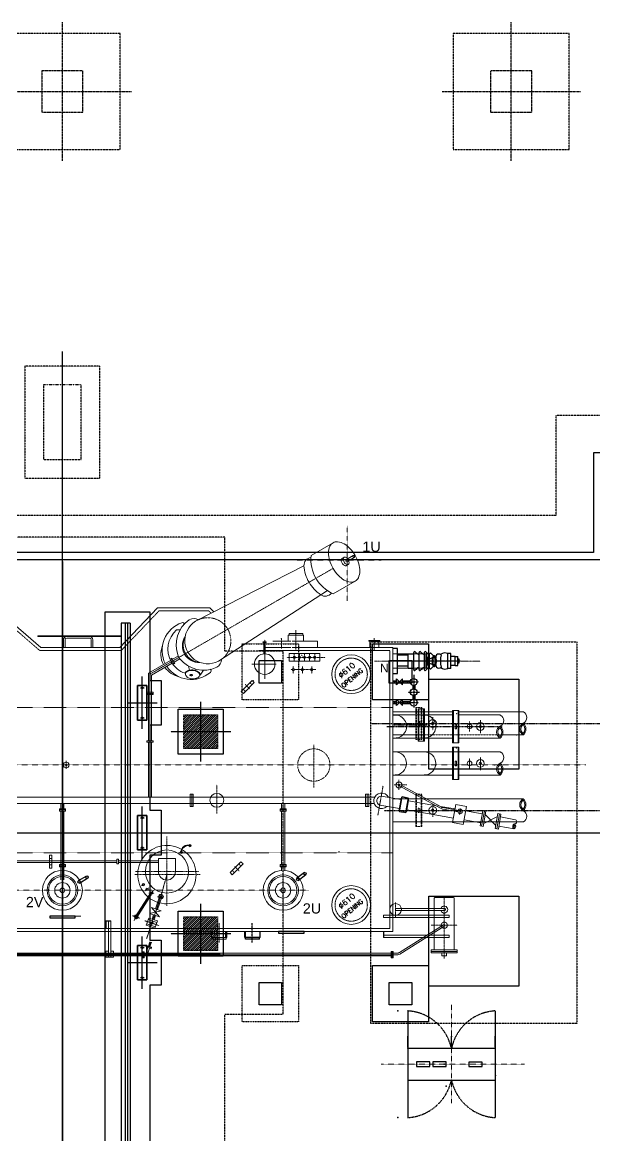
# Model space of a CAD drawing. Header units: inches. Extents: x 0 to 275590, y -2590 to 279503.
# Drawn here: x 59656 to 67309, y 30017 to 44896 of the extents above; entities that cross this region are included whole.
import ezdxf
from ezdxf.enums import TextEntityAlignment as Align

# ---------------------------------------------------------------- set-up
doc = ezdxf.new("R2010")
doc.units = ezdxf.units.IN
doc.header["$MEASUREMENT"] = 0
for name, pattern in [('CENTER', [2, 1.25, -0.25, 0.25, -0.25]), ('DASHDOT', [1, 0.5, -0.25, 0, -0.25]), ('DASHED', [0.75, 0.5, -0.25]), ('HIDDEN', [0.375, 0.25, -0.125])]:
    doc.linetypes.add(name, pattern=pattern)
for name, color, linetype in [('C-PEDESTAL', 2, 'CENTER'), ('CCEN', 8, 'Continuous'), ('CGRID', 8, 'CENTER'), ('CPED', 8, 'Continuous'), ('CSHIELD', 8, 'DASHDOT'), ('CTower', 8, 'Continuous'), ('EEQP', 2, 'Continuous')]:
    doc.layers.add(name, color=color, linetype=linetype)
doc.styles.add('ROMANS', font='ROMANS.shx', dxfattribs={"width": 0.8})
doc.styles.get("Standard").update_dxf_attribs({"font": 'arial.ttf'})

# ---------------------------------------------------------------- blocks, each defined once
blk = doc.blocks.new('500MVA ICT (BHEL)')
at = {"color": 8, "linetype": 'CENTER', "lineweight": 20, "ltscale": 0.1}
for p, q in [((0, 3620), (0, -3160)), ((3805, 3197), (3805, 2195)), ((4262, 2735), (3136, 2735)), ((3618, 2627), (1170, 1214)), ((6996, 0), (-6903, 0)), ((2950, -514), (2950, -2036)), ((3294, -1675), (-3291, -1675)), ((5200, -3205), (5200, -4520)), ((6176, -4000), (4260, -4000))]:
    blk.add_line(p, q, dxfattribs=at)
at = {"color": 8, "lineweight": 20}
for p, q in [((3618, 2968), (3323, 2798)), ((3766, 2775), (3738, 2759)), ((3820, 2681), (3793, 2665)), ((3797, 2748), (3886, 2800)), ((3813, 2722), (3902, 2773)), ((3229, 2662), (1790, 1927)), ((3914, 2456), (3619, 2286)), ((3542, 2330), (2098, 1394)), ((1273, 2100), (769, 1571)), ((1972, 2100), (1273, 2100)), ((2025, 2047), (1972, 2100)), ((-787, 2003), (-288, 1571)), ((1527, 1804), (1573, 1807)), ((776, 1725), (-329, 1725)), ((2813, 1654), (3052, 1654)), ((3224, 1736), (3019, 1736)), ((3019, 1736), (3019, 1654)), ((3214, 1756), (3029, 1756)), ((3029, 1756), (3029, 1736)), ((3073, 1654), (3409, 1654)), ((3214, 1756), (3214, 1736)), ((3224, 1736), (3224, 1654)), ((3409, 1654), (3409, 1571)), ((4097, 1664), (4097, 1654)), ((4241, 1664), (4097, 1664)), ((4241, 1654), (4097, 1654)), ((4108, 1654), (4108, 1571)), ((4231, 1654), (4231, 1571)), ((4241, 1664), (4241, 1654)), ((769, 1571), (-288, 1571)), ((3052, 1571), (2687, 1571)), ((3031, 1489), (3031, 1386)), ((3441, 1489), (3031, 1489)), ((4416, 1571), (3073, 1571)), ((3441, 1489), (3441, 1386)), ((4416, 1571), (4416, -2224)), ((3441, 1386), (3031, 1386)), ((4416, 1487), (4870, 1487)), ((4860, 1292), (4860, 1487)), ((4870, 1487), (4870, 1292)), ((1699, 1268), (1686, 1320)), ((1779, 1264), (1782, 1281)), ((1842, 1202), (1886, 1266)), ((4416, 1292), (4870, 1292)), ((2535, 1129), (2390, 984)), ((2419, 955), (2564, 1100)), ((2564, 1100), (2535, 1129)), ((2390, 984), (2419, 955)), ((4756, 752), (4838, 752)), ((4756, 320), (4756, 752)), ((4766, 320), (4766, 752)), ((4828, 320), (4828, 752)), ((4838, 320), (4838, 752)), ((4416, 709), (5216, 709)), ((4416, 668), (5216, 668)), ((4416, 668), (4756, 668)), ((5216, 298), (5216, 729)), ((5216, 729), (5298, 729)), ((5226, 298), (5226, 729)), ((5288, 298), (5288, 729)), ((5298, 298), (5298, 729)), ((5298, 709), (6162, 709)), ((5298, 668), (5854, 668)), ((5248, 544), (5248, 483)), ((5248, 544), (5269, 544)), ((5248, 483), (5269, 483)), ((5269, 544), (5269, 483)), ((5587, 448), (5587, 583)), ((4416, 401), (4756, 401)), ((4416, 359), (5216, 359)), ((4756, 320), (4838, 320)), ((5216, 298), (5298, 298)), ((5298, 359), (5854, 359)), ((5882, 401), (6162, 401)), ((4375, -195), (4375, 236)), ((4416, 175), (5216, 175)), ((4416, 175), (5854, 175)), ((5216, 236), (5298, 236)), ((5216, -195), (5216, 236)), ((5226, -195), (5226, 236)), ((5288, -195), (5288, 236)), ((5298, -195), (5298, 236)), ((5298, 175), (5854, 175)), ((5248, 51), (5269, 51)), ((5248, 51), (5248, -10)), ((5269, 51), (5269, -10)), ((5587, -45), (5587, 90)), ((4416, -134), (5216, -134)), ((5248, -10), (5269, -10)), ((5298, -134), (5854, -134)), ((5055, -576), (4493, -276)), ((5063, -560), (4502, -258)), ((5216, -195), (5298, -195)), ((4498, -613), (4531, -431)), ((4507, -625), (4542, -422)), ((4588, -639), (4623, -437)), ((4416, -452), (6162, -452)), ((4600, -630), (4632, -448)), ((5317, -611), (5083, -570)), ((5314, -631), (5088, -592)), ((5259, -528), (5216, -770)), ((5259, -528), (5401, -553)), ((5401, -553), (5358, -795)), ((5619, -612), (5584, -814)), ((5640, -616), (5604, -818)), ((5660, -619), (5624, -822)), ((5631, -781), (5815, -688)), ((5653, -660), (5793, -810)), ((5822, -648), (5786, -850)), ((5842, -651), (5806, -854)), ((5862, -655), (5827, -857)), ((4416, -760), (6162, -760)), ((5216, -770), (5358, -795)), ((-1037, -1280), (729, -1280)), ((-1037, -1301), (729, -1301)), ((-171, -1205), (-171, -1298)), ((-171, -1205), (-140, -1205)), ((-171, -1250), (-140, -1250)), ((-171, -1378), (-171, -1285)), ((-171, -1335), (-140, -1335)), ((-140, -1205), (-140, -1298)), ((-140, -1378), (-140, -1285)), ((729, -1322), (729, -1260)), ((729, -1260), (750, -1260)), ((729, -1322), (750, -1322)), ((750, -1322), (750, -1260)), ((750, -1280), (1284, -1280)), ((750, -1301), (1284, -1301)), ((1284, -1250), (1510, -1250)), ((1284, -1424), (1284, -1250)), ((1510, -1424), (1510, -1250)), ((2386, -1293), (2241, -1438)), ((2270, -1467), (2415, -1322)), ((2415, -1322), (2386, -1293)), ((-171, -1378), (-140, -1378)), ((2241, -1438), (2270, -1467)), ((1170, -1726), (979, -2026)), ((1187, -1737), (996, -2037)), ((1181, -1709), (1201, -1714)), ((1201, -1714), (1181, -1709)), ((4970, -2470), (4970, -1780)), ((4978, -1772), (5229, -1772)), ((5237, -2470), (5237, -1780)), ((1189, -1905), (1322, -1950)), ((1189, -1905), (1296, -2028)), ((4465, -1916), (5104, -1916)), ((142, -2020), (246, -2020)), ((1147, -2064), (1264, -2104)), ((1154, -2045), (1270, -2084)), ((1322, -1950), (1163, -1983)), ((1163, -1983), (1296, -2028)), ((4290, -2008), (4290, -2039)), ((4290, -2008), (5169, -2008)), ((4290, -2039), (5169, -2039)), ((4465, -1946), (5111, -1946)), ((5169, -2008), (5169, -2039)), ((4416, -2224), (-4448, -2224)), ((617, -2084), (617, -2516)), ((646, -2084), (646, -2516)), ((1121, -2142), (1237, -2181)), ((1127, -2122), (1244, -2162)), ((1992, -2306), (1992, -2224)), ((2198, -2306), (2198, -2224)), ((2449, -2306), (2449, -2224)), ((4504, -2505), (5096, -2135)), ((4512, -2526), (5110, -2150)), ((1992, -2306), (2198, -2306)), ((2003, -2327), (2003, -2306)), ((2003, -2327), (2188, -2327)), ((2188, -2327), (2188, -2306)), ((4290, -2275), (5169, -2275)), ((4290, -2306), (5169, -2306)), ((5169, -2275), (5169, -2306)), ((-1411, -2516), (1067, -2516)), ((617, -2487), (579, -2487)), ((579, -2487), (579, -2516)), ((685, -2487), (646, -2487)), ((685, -2487), (685, -2516)), ((1067, -2495), (1067, -2577)), ((1067, -2495), (1094, -2495)), ((1081, -2495), (1081, -2577)), ((1094, -2495), (1094, -2577)), ((1094, -2516), (1125, -2516)), ((1119, -2432), (1187, -2455)), ((1122, -2422), (1190, -2445)), ((1125, -2413), (1193, -2436)), ((1138, -2516), (4394, -2516)), ((1139, -2516), (1138, -2516)), ((4394, -2493), (4422, -2493)), ((4394, -2493), (4394, -2575)), ((4408, -2493), (4408, -2575)), ((4422, -2493), (4422, -2575)), ((4422, -2516), (4475, -2516)), ((4929, -2511), (4929, -2470)), ((4929, -2470), (5278, -2470)), ((4929, -2491), (5278, -2491)), ((4929, -2511), (5278, -2511)), ((5073, -2511), (5073, -2552)), ((5135, -2511), (5135, -2552)), ((5278, -2511), (5278, -2470)), ((-3975, -2537), (1067, -2537)), ((579, -2537), (579, -2568)), ((685, -2568), (579, -2568)), ((617, -2537), (617, -2568)), ((646, -2537), (646, -2568)), ((685, -2537), (685, -2568)), ((1067, -2577), (1094, -2577)), ((1094, -2537), (4394, -2537)), ((4394, -2575), (4422, -2575)), ((4422, -2537), (4484, -2537)), ((5073, -2552), (5135, -2552))]:
    blk.add_line(p, q, dxfattribs=at)
at = {"color": 8, "linetype": 'HIDDEN', "lineweight": 20, "ltscale": 5}
for p, q in [((-304, 1530), (-803, 1962)), ((1291, 2059), (787, 1530)), ((1955, 2059), (1291, 2059)), ((1986, 2028), (1955, 2059)), ((787, 1530), (-304, 1530)), ((4375, 1530), (2623, 1530)), ((4375, -2183), (4375, 1530)), ((-4407, -2183), (4375, -2183))]:
    blk.add_line(p, q, dxfattribs=at)
at = {"color": 8, "linetype": 'CENTER', "lineweight": 20}
for p, q in [((3122, 1803), (3122, 1542)), ((2927, 1687), (2927, 1557)), ((4169, 1695), (4169, 1524)), ((3099, 1489), (3099, 1386)), ((3167, 1489), (3167, 1386)), ((3236, 1489), (3236, 1386)), ((3304, 1489), (3304, 1386)), ((3373, 1489), (3373, 1386)), ((3512, 1438), (3000, 1438)), ((1354, 1320), (1275, 1275)), ((3389, 1274), (3051, 1274)), ((3085, 1322), (3085, 1222)), ((3209, 1316), (3209, 1222)), ((3332, 1316), (3332, 1222)), ((2442, 1077), (2502, 1017)), ((4950, 466), (4950, 640)), ((5587, 425), (5587, 599)), ((5443, 448), (5443, 583)), ((3362, 270), (3362, -302)), ((51, 54), (51, -52)), ((5443, -45), (5443, 90)), ((5587, -68), (5587, 106)), ((2064, -264), (2064, -647)), ((4217, -670), (4286, -281)), ((4436, -267), (4605, -267)), ((4498, -331), (4498, -199)), ((4950, -517), (4950, -691)), ((5308, -662), (5323, -576)), ((1397, -1465), (1315, -1761)), ((2363, -1415), (2303, -1355)), ((1104, -1591), (1055, -1612)), ((1213, -1678), (959, -2076)), ((1102, -1682), (1154, -1643)), ((1314, -1762), (1124, -2325)), ((1155, -1712), (1228, -1712)), ((1271, -1761), (1354, -1761)), ((5104, -2584), (5104, -1753)), ((4453, -2028), (4453, -1838)), ((939, -2014), (1029, -2046)), ((1102, -2082), (1294, -2146)), ((2095, -2373), (2095, -2112)), ((4929, -2141), (5278, -2141))]:
    blk.add_line(p, q, dxfattribs=at)
at = {"color": 8, "linetype": 'Continuous', "lineweight": 20}
for p, q in [((-329, 1725), (-329, 1715)), ((-329, 1715), (776, 1715)), ((16, 1571), (16, 1674)), ((36, 1571), (36, 1674)), ((57, 1695), (365, 1695)), ((386, 1674), (386, 1571)), ((406, 1674), (406, 1571)), ((776, 1725), (776, 1715)), ((1445, 1396), (1150, 1226)), ((1465, 1361), (1191, 1202)), ((1461, 1429), (1437, 1415)), ((1448, 1422), (1489, 1350)), ((1461, 1429), (1502, 1358)), ((1548, 1455), (1472, 1412)), ((1502, 1358), (1478, 1344)), ((1568, 1420), (1492, 1376)), ((1150, 1226), (1150, 322)), ((1191, 1202), (1191, 322)), ((1211, 973), (1129, 973)), ((1129, 973), (1129, 942)), ((1211, 957), (1129, 957)), ((1211, 942), (1129, 942)), ((1211, 973), (1211, 942)), ((1129, 322), (1129, 307)), ((1211, 322), (1129, 322)), ((1211, 307), (1129, 307)), ((1150, 307), (1150, -431)), ((1191, 307), (1191, -431)), ((1211, 322), (1211, 307)), ((-4110, -431), (4173, -431)), ((1707, -390), (1749, -390)), ((1707, -555), (1707, -390)), ((1728, -555), (1728, -390)), ((1749, -555), (1749, -390)), ((4053, -390), (4094, -390)), ((4053, -555), (4053, -390)), ((4073, -555), (4073, -390)), ((4094, -555), (4094, -390)), ((4262, -415), (4525, -461)), ((4531, -431), (4632, -448)), ((4542, -422), (4623, -437)), ((-4110, -514), (4169, -514)), ((-41, -586), (41, -586)), ((-41, -586), (-41, -617)), ((-21, -514), (-21, -586)), ((21, -514), (21, -586)), ((41, -586), (41, -617)), ((1707, -555), (1749, -555)), ((2909, -586), (2991, -586)), ((2909, -586), (2909, -617)), ((2929, -514), (2929, -586)), ((2971, -514), (2971, -586)), ((2991, -586), (2991, -617)), ((4053, -555), (4094, -555)), ((4241, -536), (4504, -582)), ((4626, -479), (5023, -549)), ((5056, -555), (5248, -588)), ((-41, -601), (41, -601)), ((-41, -617), (41, -617)), ((-21, -617), (-21, -1536)), ((21, -617), (21, -1536)), ((2909, -601), (2991, -601)), ((2909, -617), (2991, -617)), ((2929, -617), (2929, -1332)), ((2971, -617), (2971, -1332)), ((4498, -613), (4600, -630)), ((4507, -625), (4588, -639)), ((4605, -600), (5227, -710)), ((5368, -735), (5591, -774)), ((5390, -613), (5612, -653)), ((5619, -612), (5660, -619)), ((5822, -648), (5862, -655)), ((5855, -695), (6058, -731)), ((5584, -814), (5624, -822)), ((5786, -850), (5827, -857)), ((5834, -817), (6037, -853)), ((-41, -1332), (-41, -1363)), ((-41, -1332), (41, -1332)), ((41, -1332), (41, -1363)), ((2909, -1332), (2909, -1363)), ((2909, -1332), (2991, -1332)), ((2991, -1332), (2991, -1363)), ((-41, -1347), (41, -1347)), ((-41, -1363), (41, -1363)), ((-21, -1363), (-21, -1409)), ((21, -1363), (21, -1409)), ((2909, -1347), (2991, -1347)), ((2909, -1363), (2991, -1363)), ((2929, -1363), (2929, -1409)), ((2971, -1363), (2971, -1409)), ((1299, -1761), (1244, -1924)), ((1328, -1767), (1272, -1933)), ((1154, -2045), (1121, -2142)), ((1218, -2001), (1198, -2060)), ((1246, -2011), (1226, -2069)), ((1270, -2084), (1237, -2181)), ((1169, -2363), (1150, -2421)), ((1179, -2366), (1159, -2424)), ((1179, -2366), (1159, -2424)), ((1189, -2369), (1169, -2427)), ((-145, -2525), (-3975, -2525)), ((-3975, -2525), (1, -2525)), ((1067, -2525), (-65, -2525)), ((22, -2525), (80, -2525)), ((2107, -2525), (1094, -2525)), ((1125, -2413), (1119, -2432)), ((1143, -2440), (1122, -2502)), ((1162, -2447), (1140, -2514)), ((1193, -2436), (1187, -2455)), ((1067, -2551), (-3975, -2551)), ((4394, -2551), (1094, -2551))]:
    blk.add_line(p, q, dxfattribs=at)
at = {"color": 8}
for p, q in [((2685, 1636), (2685, 1644)), ((2685, 1644), (2723, 1644)), ((2723, 1636), (2685, 1636)), ((2695, 1484), (2695, 1636)), ((2712, 1485), (2712, 1636)), ((4481, 1555), (4416, 1555)), ((4481, 1223), (4481, 1555)), ((4697, 1275), (4697, 1503)), ((4767, 1275), (4767, 1503)), ((4838, 1275), (4838, 1503)), ((5191, 1488), (5153, 1488)), ((5153, 1290), (5153, 1488)), ((5191, 1290), (5191, 1488)), ((4482, 1470), (4620, 1470)), ((4620, 1292), (4620, 1487)), ((4620, 1487), (4697, 1487)), ((4908, 1294), (4908, 1484)), ((4969, 1327), (4969, 1451)), ((5250, 1450), (5192, 1450)), ((4416, 1223), (4481, 1223)), ((4482, 1324), (4620, 1324)), ((4620, 1292), (4697, 1292)), ((5191, 1290), (5153, 1290)), ((5250, 1328), (5192, 1328)), ((579, -2084), (646, -2084)), ((579, -2085), (579, -2183)), ((2186, -2306), (2186, -2224)), ((2643, -2306), (2643, -2224)), ((2643, -2306), (2438, -2306)), ((2448, -2327), (2448, -2306)), ((2633, -2327), (2448, -2327)), ((2633, -2327), (2633, -2306)), ((4615, -3286), (4615, -4712)), ((5785, -3286), (5785, -4712)), ((4615, -3785), (5785, -3785)), ((4615, -4213), (5785, -4213))]:
    blk.add_line(p, q, dxfattribs=at)
at = {"color": 8, "linetype": 'CENTER', "lineweight": 20, "ltscale": 5}
for p, q in [((2704, 1153), (2704, 1673)), ((2857, 1348), (2532, 1348)), ((1170, 1214), (1170, -431))]:
    blk.add_line(p, q, dxfattribs=at)
at = {"color": 8, "linetype": 'Continuous'}
for p, q in [((2723, 1636), (2723, 1644)), ((5250, 1328), (5250, 1450)), ((5250, 1450), (5286, 1450)), ((5286, 1328), (5286, 1450)), ((5286, 1366), (5286, 1412)), ((5250, 1328), (5286, 1328)), ((4416, 1125), (4465, 1125)), ((4416, 1099), (4465, 1099)), ((4465, 1071), (4465, 1152)), ((4465, 1152), (4546, 1071)), ((4465, 1071), (4546, 1152)), ((4546, 1071), (4546, 1152)), ((4546, 1125), (4652, 1125)), ((4546, 1099), (4651, 1099)), ((4683, 1066), (4683, 1017)), ((4709, 1067), (4709, 1016)), ((4683, 929), (4683, 877)), ((4709, 930), (4709, 876)), ((4416, 848), (4464, 848)), ((4416, 821), (4464, 821)), ((4464, 794), (4464, 875)), ((4464, 875), (4545, 794)), ((4464, 794), (4545, 875)), ((4545, 794), (4545, 875)), ((4545, 848), (4651, 848)), ((4545, 821), (4650, 821)), ((6037, -853), (6037, -853)), ((6037, -853), (6037, -853)), ((321, -1484), (211, -1550)), ((3236, -1438), (3130, -1518)), ((3153, -1542), (3255, -1465)), ((228, -1578), (341, -1510)), ((1170, -1726), (1187, -1737)), ((2438, -2306), (2438, -2224)), ((4290, -2224), (4290, -2306))]:
    blk.add_line(p, q, dxfattribs=at)
at = {"color": 8, "linetype": 'CENTER', "lineweight": 20, "ltscale": 3}
for p, q in [((4172, 1389), (5585, 1389)), ((1397, -955), (1397, -1880)), ((967, -1465), (1841, -1465)), ((976, -1424), (1826, -1424))]:
    blk.add_line(p, q, dxfattribs=at)
at = {"color": 8, "linetype": 'DASHDOT', "ltscale": 3}
blk.add_line((5323, 1389), (4358, 1389), dxfattribs=at)
at = {"color": 8, "linetype": 'CENTER', "ltscale": 3}
for p, q in [((4696, 1203), (4696, 767)), ((4416, 1112), (4764, 1112)), ((4416, 835), (4762, 835)), ((4130, 555), (8116, 555)), ((4335, 514), (5879, 512)), ((4416, 536), (4880, 536)), ((4302, -606), (8094, -606))]:
    blk.add_line(p, q, dxfattribs=at)
at = {"color": 8, "linetype": 'CENTER'}
for p, q in [((4622, 973), (4771, 973)), ((2538, -2373), (2538, -2112))]:
    blk.add_line(p, q, dxfattribs=at)
at = {"color": 8, "linetype": 'DASHED', "lineweight": 20, "ltscale": 6}
for p, q in [((4416, 770), (-4448, 770)), ((4416, -1176), (-4448, -1176))]:
    blk.add_line(p, q, dxfattribs=at)
at = {"color": 8, "linetype": 'HIDDEN', "lineweight": 20}
for p, q in [((2659, 770), (2742, 770)), ((4724, 770), (4806, 770)), ((4724, 339), (4724, 770)), ((4734, 339), (4734, 770)), ((4796, 339), (4796, 770)), ((4806, 339), (4806, 770)), ((4756, 585), (4777, 585)), ((4756, 585), (4756, 524)), ((4756, 524), (4777, 524)), ((4777, 585), (4777, 524)), ((4416, 401), (5882, 401)), ((4724, 339), (4806, 339)), ((4724, -390), (4806, -390)), ((4724, -390), (4724, -822)), ((4734, -390), (4734, -822)), ((4796, -390), (4796, -822)), ((4806, -390), (4806, -822)), ((4756, -637), (4756, -575)), ((4756, -575), (4777, -575)), ((4777, -637), (4777, -575)), ((4756, -637), (4777, -637)), ((4724, -822), (4806, -822))]:
    blk.add_line(p, q, dxfattribs=at)
at = {"color": 8, "linetype": 'ByBlock', "lineweight": 20}
for p, q in [((6080, 709), (6069, 709)), ((6080, 401), (6069, 401))]:
    blk.add_line(p, q, dxfattribs=at)
at = {"color": 8, "linetype": 'ByBlock'}
for p, q in [((4615, -3771), (4615, -3625)), ((5200, -3771), (5200, -3625)), ((5200, -3771), (5200, -3625)), ((5785, -3771), (5785, -3625))]:
    blk.add_line(p, q, dxfattribs=at)
at = {"color": 8}
blk.add_lwpolyline([(4886, 1339), (4886, 1437), (4870, 1437), (4870, 1339)], close=True, dxfattribs=at)
for points in [[(4970, 1461, 0.205785), (4961, 1457, 0.096453), (4950, 1440, 0.05331), (4944, 1418, 0.040354), (4941, 1388, 0.040354), (4944, 1358, 0.05331), (4950, 1336, 0.096453), (4961, 1319, 0.205785), (4970, 1315, 0.205785), (4979, 1319, 0.094826), (4990, 1336, 0.05331)], [(4990, 1441, 0.09367), (4979, 1457, 0.205785), (4970, 1461, 0.205785)], [(5001, 1470, 0.076399), (4992, 1449, 0.036596), (4988, 1424, 0.026678), (4986, 1389, 0.026678), (4988, 1353, 0.036596), (4992, 1328, 0.076399), (5001, 1307, 0.222284)]]:
    blk.add_lwpolyline(points, format="xyb", dxfattribs=at)
for points in [[(5302, 1366), (5302, 1412), (5286, 1412)], [(5286, 1366), (5302, 1366)]]:
    blk.add_lwpolyline(points, dxfattribs=at)
at = {"color": 8, "linetype": 'Continuous'}
for points in [[(-170, -2041), (170, -2041), (170, -2019), (-170, -2019)], [(2890, -2246), (3231, -2246), (3231, -2223), (2890, -2223)], [(4912, -3968), (4734, -3968), (4734, -4030), (4912, -4030)], [(5128, -3968), (4950, -3968), (4950, -4030), (5128, -4030)], [(5609, -3969), (5431, -3969), (5431, -4030), (5609, -4030)]]:
    blk.add_lwpolyline(points, close=True, dxfattribs=at)
at = {"color": 8, "lineweight": 20}
for centre, radius in [((2704, 1348), 137), ((3099, 1438), 15.4), ((3167, 1438), 15.4), ((3236, 1438), 15.4), ((3304, 1438), 15.4), ((3373, 1438), 15.4), ((3860, 1212), 259), ((3085, 1274), 15.4), ((3209, 1274), 15.4), ((3332, 1274), 15.4), ((5443, 514), 30.8), ((5587, 514), 51.4), ((5587, 514), 15.4), ((51, 0), 38.3), ((51, 0), 10.3), ((5443, 21), 30.8), ((5587, 21), 51.4), ((5587, 21), 15.4), ((4498, -267), 41.1), ((4498, -267), 10.3), ((2064, -472), 92.4), ((1397, -1424), 288), ((1590, -1167), 15.8), ((1705, -1080), 15.8), ((0, -1675), 267), ((0, -1675), 205), ((2950, -1675), 267), ((2950, -1675), 205), ((0, -1675), 185), ((0, -1675), 103), ((1081, -1601), 15.8), ((2950, -1675), 185), ((2950, -1675), 103), ((3860, -1871), 259), ((0, -1675), 31), ((1129, -1662), 15.8), ((1192, -1711), 15.8), ((1315, -1761), 15.4), ((2950, -1675), 31), ((4453, -1930), 77.9), ((1196, -2113), 15.4)]:
    blk.add_circle(centre, radius, dxfattribs=at)
at = {"color": 8, "linetype": 'CENTER', "lineweight": 20}
for centre in [(3860, 1212), (3860, -1871)]:
    blk.add_circle(centre, 216, dxfattribs=at)
at = {"color": 8, "linetype": 'Continuous'}
for centre, radius in [((4695, 1110), 45.7), ((4695, 973), 45.7), ((4695, 833), 45.7), ((328, -1499), 16.4), ((3244, -1453), 16.4), ((221, -1563), 16.4), ((3144, -1528), 16.4)]:
    blk.add_circle(centre, radius, dxfattribs=at)
at = {"color": 8, "linetype": 'HIDDEN', "lineweight": 20}
for centre, radius in [((4950, 555), 51.4), ((4950, 555), 15.4), ((4950, -606), 51.4), ((4950, -606), 15.4)]:
    blk.add_circle(centre, radius, dxfattribs=at)
at = {"color": 8, "linetype": 'DASHDOT', "lineweight": 20}
blk.add_circle((3361, 0), 216, dxfattribs=at)
at = {"color": 8, "lineweight": 20}
for centre, radius, start, end in [((3669, 2880), 102, 84.3429, 120), ((3658, 2767), 216, 60, 84.3429), ((3773, 2833), 216, 155.6571, 180), ((3895, 2833), 338, 180, 196.5505), ((3669, 2880), 102, 120, 155.6571), ((3597, 2661), 338, 43.4495, 60), ((3472, 2543), 510, 30, 43.4495), ((3339, 2665), 111, 99.1795, 181.3865), ((3831, 2750), 510, 174.6017, 245.3983), ((4060, 2882), 510, 196.5505, 210), ((3767, 2734), 39.8, 155.6571, 180), ((3789, 2734), 62.3, 180, 196.5505), ((3748, 2743), 18.9, 120, 155.6571), ((3820, 2743), 94.1, 196.5505, 210), ((3820, 2743), 94.1, 210, 223.4495), ((3797, 2722), 62.3, 223.4495, 240), ((3794, 2750), 39.8, 155.6571, 180), ((3817, 2750), 62.3, 180, 196.5505), ((3847, 2759), 94.1, 196.5505, 210), ((3775, 2759), 18.9, 120, 155.6571), ((3775, 2759), 18.9, 84.3429, 120), ((3847, 2759), 94.1, 210, 223.4495), ((3773, 2738), 39.8, 60, 84.3429), ((3824, 2738), 62.3, 223.4495, 240), ((3805, 2735), 15.4, 120, 300), ((3762, 2719), 62.3, 43.4495, 60), ((3813, 2718), 39.8, 240, 264.3429), ((3739, 2697), 94.1, 30, 43.4495), ((3811, 2697), 18.9, 264.3429, 300), ((3739, 2697), 94.1, 16.5505, 30), ((3811, 2697), 18.9, 300, 335.6571), ((3792, 2706), 39.8, 335.6571, 0), ((3769, 2706), 62.3, 0, 16.5505), ((3894, 2792), 11.6, 152.7846, 177.2544), ((3899, 2791), 16.7, 177.2544, 195.0836), ((3906, 2793), 23.9, 195.0836, 210), ((3890, 2794), 6.53, 120, 152.7846), ((3906, 2793), 23.9, 210, 224.9164), ((3890, 2794), 6.53, 87.2154, 120), ((3901, 2788), 16.7, 224.9164, 242.7456), ((3889, 2789), 11.6, 62.7456, 87.2154), ((3899, 2784), 11.6, 242.7456, 267.2154), ((3887, 2784), 16.7, 44.9164, 62.7456), ((3898, 2779), 6.53, 267.2154, 300), ((3882, 2779), 23.9, 30, 44.9164), ((3898, 2779), 6.53, 300, 332.7846), ((3882, 2779), 23.9, 15.0836, 30), ((3894, 2781), 11.6, 332.7846, 357.2544), ((3889, 2781), 16.7, 357.2544, 15.0836), ((3472, 2543), 510, 16.5505, 30), ((3637, 2592), 338, 0, 16.5505), ((3738, 2696), 510, 183.8658, 210), ((4060, 2882), 510, 210, 223.4495), ((3935, 2764), 338, 223.4495, 240), ((3785, 2702), 39.8, 240, 264.3429), ((3783, 2681), 18.9, 264.3429, 300), ((3759, 2592), 216, 335.6571, 0), ((3738, 2696), 510, 210, 236.1342), ((3874, 2658), 216, 240, 264.3429), ((3863, 2545), 102, 264.3429, 300), ((3863, 2545), 102, 300, 335.6571), ((3511, 2367), 111, 238.6135, 320.8205), ((1932, 1604), 412, 124.9882, 200.7443), ((1944, 1660), 308, 114.3277, 305.8061), ((1758, 1829), 128, 61.5347, 117.5337), ((1722, 1532), 390, 109.008, 206.983), ((1746, 1548), 337, 130.5964, 210.3032), ((1606, 1880), 23.9, 357.7422, 118.1591), ((1822, 1590), 219, 146.0831, 273.9169), ((1856, 1610), 242, 158.9677, 261.0323), ((1628, 1482), 312, 158.7564, 206.8164), ((1748, 1545), 337, 209.6968, 251.2138), ((1681, 1509), 144, 200.7443, 219.2557), ((1889, 1679), 412, 219.2557, 295.0118), ((1997, 1415), 128, 302.4663, 358.4653), ((1628, 1482), 312, 214.3612, 257.8152), ((1722, 1532), 390, 213.017, 310.992), ((1677, 1214), 39.9, 139.3429, 161.4391), ((1677, 1214), 33.2, 139.3429, 175), ((1677, 1214), 33.2, 175, 210.6571), ((1705, 1190), 76.7, 115, 139.3429), ((1709, 1233), 70.1, 210.6571, 235), ((1705, 1190), 70.1, 115, 139.3429), ((1722, 1154), 116, 98.4495, 115), ((1722, 1154), 110, 98.4495, 115), ((1708, 1200), 3.58, 138.6393, 182.1566), ((1708, 1200), 3.58, 182.1566, 225.6739), ((1730, 1098), 172, 85, 98.4495), ((1730, 1098), 166, 85, 98.4495), ((1714, 1194), 12.5, 115.7247, 138.6393), ((1714, 1206), 12.5, 225.6739, 248.5885), ((1719, 1185), 23.3, 102.3989, 115.7247), ((1718, 1217), 23.3, 248.5885, 261.9143), ((1723, 1169), 39.3, 92.1566, 102.3989), ((1720, 1232), 39.3, 261.9143, 272.1566), ((1723, 1169), 39.3, 81.9143, 92.1566), ((1720, 1232), 39.3, 272.1566, 282.3989), ((1725, 1185), 23.3, 68.5885, 81.9143), ((1724, 1217), 23.3, 282.3989, 295.7247), ((1729, 1195), 12.5, 45.6739, 68.5885), ((1728, 1207), 12.5, 295.7247, 318.6393), ((1735, 1201), 3.58, 2.1566, 45.6739), ((1735, 1201), 3.58, 318.6393, 2.1566), ((1730, 1098), 166, 71.5505, 85), ((1730, 1098), 172, 71.5505, 85), ((1748, 1151), 110, 55, 71.5505), ((1748, 1151), 116, 55, 71.5505), ((1770, 1184), 70.1, 30.6571, 55), ((1770, 1184), 76.7, 30.6571, 55), ((1802, 1203), 33.2, 319.3429, 355), ((1802, 1203), 33.2, 355, 30.6571), ((1802, 1203), 39.9, 358.563, 30.6571), ((1965, 1258), 23.9, 301.8409, 62.2578), ((1731, 1265), 110, 235, 251.5505), ((1749, 1318), 166, 251.5505, 265), ((1749, 1318), 166, 265, 278.4495), ((1757, 1263), 110, 278.4495, 295), ((1774, 1227), 70.1, 295, 319.3429), ((2446, 1448), 337, 285.5294, 289.4036), ((4446, 514), 154, 258.463, 101.537), ((4768, 734), 2.57, 0, 180), ((4768, 734), 2.57, 180, 0), ((4837, 514), 154, 258.463, 101.537), ((5270, 686), 2.57, 0, 180), ((5270, 686), 2.57, 180, 0), ((5815, 593), 83.9, 297.2555, 62.5986), ((6123, 634), 83.9, 297.2555, 62.5986), ((5894, 439), 89.4, 117.2555, 242.8811), ((5894, 439), 73.6, 126.1572, 233.9794), ((5781, 439), 91.6, 319.5749, 40.5622), ((5781, 439), 107, 312.2969, 47.8398), ((6202, 480), 89.4, 117.2555, 242.8811), ((6202, 480), 73.6, 126.1572, 233.9794), ((6089, 480), 91.6, 319.5749, 40.5622), ((6089, 480), 107, 312.2969, 47.8398), ((4446, 21), 154, 270, 90), ((4837, 21), 154, 270, 90), ((5265, 227), 2.57, 0, 180), ((5265, 227), 2.57, 180, 0), ((5815, 100), 83.9, 297.2555, 62.5986), ((5894, -54), 89.4, 117.2555, 242.8811), ((5894, -54), 73.6, 126.1572, 233.9794), ((5781, -54), 91.6, 319.5749, 40.5622), ((5781, -54), 107, 312.2969, 47.8398), ((4265, -478), 103, 26.8699, 313.1301), ((4265, -478), 63.1, 92.3131, 247.6869), ((4760, -401), 2.57, 0, 180), ((4760, -401), 2.57, 180, 0), ((5101, -521), 71.3, 229.7145, 260), ((5090, -528), 42.8, 229.5789, 260), ((5315, -621), 30.8, 189.4712, 150.5288), ((6202, -531), 89.4, 117.1189, 242.7445), ((6202, -531), 73.6, 126.0206, 233.8428), ((6089, -531), 91.6, 319.4378, 40.4251), ((6089, -531), 107, 312.1602, 47.7031), ((5315, -621), 10.3, 260, 80), ((6044, -757), 29.2, 268.9958, 61.9511), ((6123, -686), 83.9, 297.4014, 62.7445), ((6055, -821), 36.4, 107.4185, 240.273), ((6055, -821), 23.8, 119.3591, 222.9716), ((6018, -815), 41.4, 295.8755, 45.136), ((6018, -815), 28.8, 310.6199, 32.0406), ((1397, -1465), 390, 236.8884, 233.6379), ((1673, -1156), 85.1, 67.207, 186.0076), ((1679, -1163), 85.1, 73.3512, 183.5411), ((1397, -1424), 113, 180, 0), ((1315, -1761), 30.8, 270.7683, 231.8258), ((4978, -1780), 8.22, 90, 180), ((5229, -1780), 8.22, 0, 90), ((4467, -1931), 15.6, 81.7357, 278.2643), ((5104, -1932), 46.9, 198.2161, 159.8976), ((5104, -1932), 16.1, 245.4396, 90), ((987, -2031), 25.7, 81.0452, 33.8889), ((987, -2031), 10.3, 147.4671, 327.4671), ((5104, -2141), 41.1, 183.8707, 0), ((5103, -2143), 10.3, 313.1152, 133.1152), ((1135, -2507), 13.2, 161.7804, 241.3113), ((1132, -2511), 8.22, 241.3113, 341.297), ((4475, -2475), 41.1, 270, 313.1152), ((4484, -2496), 41.1, 270, 313.1152)]:
    blk.add_arc(centre, radius, start, end, dxfattribs=at)
at = {"color": 8, "linetype": 'HIDDEN', "lineweight": 20}
for centre, radius, start, end in [((1944, 1660), 308, 305.9133, 114.0867), ((2534, 1100), 20.5, 135, 315), ((2419, 985), 20.5, 315, 135), ((2386, -1323), 20.5, 135, 315), ((2271, -1438), 20.5, 315, 135), ((5104, -2141), 41.1, 0, 180)]:
    blk.add_arc(centre, radius, start, end, dxfattribs=at)
at = {"color": 8, "linetype": 'Continuous', "lineweight": 20}
for centre, radius, start, end in [((57, 1674), 41.1, 90, 180), ((57, 1674), 20.5, 90, 180), ((365, 1674), 41.1, 0, 90), ((365, 1674), 20.5, 0, 90)]:
    blk.add_arc(centre, radius, start, end, dxfattribs=at)
at = {"color": 8}
for centre, radius, start, end in [((4708, 1503), 11.7, 52.8123, 180), ((4873, 1659), 215, 222.773, 238.8062), ((4779, 1503), 11.7, 52.8123, 180), ((4944, 1659), 215, 222.773, 238.8062), ((4849, 1503), 11.7, 52.8123, 180), ((5014, 1659), 215, 222.773, 238.8062), ((4918, 1484), 9.76, 52.8123, 180), ((5055, 1614), 179, 222.773, 238.8062), ((5114, 1407), 90.2, 65.0106, 126.6365), ((4758, 1464), 11.7, 39.6054, 71.0633), ((4829, 1464), 11.7, 39.6054, 71.0633), ((4908, 1478), 55.5, 227.6291, 227.6314), ((4912, 1470), 47.7, 237.0377, 327.3634), ((4911, 1306), 47.6, 32.5973, 122.1906), ((4959, 1451), 9.76, 0, 71.0633), ((4940, 1376), 72.3, 40.0009, 65.976), ((4940, 1402), 72.3, 294.024, 320.3541), ((4914, 1389), 88, 338.1986, 22.2987), ((5031, 1442), 41, 43.6341, 136.7584), ((5450, 1389), 397, 168.1632, 191.8368), ((4708, 1275), 11.7, 180, 307.1877), ((4873, 1120), 215, 119.5815, 137.227), ((4779, 1275), 11.7, 180, 307.1877), ((4944, 1120), 215, 119.5815, 137.227), ((4849, 1275), 11.7, 180, 307.1877), ((5014, 1120), 215, 119.5815, 137.227), ((4899, 1277), 11.7, 39.6054, 71.0633), ((4918, 1294), 9.76, 180, 307.1877), ((5055, 1165), 179, 121.1938, 137.227), ((4959, 1327), 9.76, 288.9367, 0), ((5031, 1338), 42.9, 227.1079, 314.8811), ((5114, 1373), 90.9, 232.97, 295.2604)]:
    blk.add_arc(centre, radius, start, end, dxfattribs=at)
at = {"color": 8, "linetype": 'DASHDOT', "ltscale": 3}
for centre, start, end in [((4578, -3921), 12.3491, 86.6789), ((5822, -3921), 93.3211, 167.6509), ((4578, -4077), 273.3211, 347.6509), ((5822, -4077), 192.3491, 266.6789)]:
    blk.add_arc(centre, 636, start, end, dxfattribs=at)
at = {"color": 8, "lineweight": 20}
blk.add_open_spline([(1588, -1164), (1587, -1167), (1587, -1170), (1592, -1171), (1594, -1169), (1594, -1168)], degree=3, knots=[0, 0, 0, 0, 0.2803539, 0.4256684, 0.6160427, 0.6160427, 0.6160427, 0.6160427], dxfattribs=at)
at = {"color": 8, "lineweight": 20, "start_tangent": (-0.92862, 0.371031), "end_tangent": (0.970207, -0.242279)}
blk.add_spline([(1704, -1081), (1706, -1080), (1707, -1079), (1705, -1077)], degree=3, dxfattribs=at)
at = {"color": 8, "lineweight": 20}
blk.add_point((3792, 2727), dxfattribs=at)
at = {"color": 8, "linetype": 'ByBlock', "lineweight": 20}
for p in [(2927, 1687), (6101, 709), (6073, 401), (6101, 401), (5854, 175), (3302, 0), (5779, 0), (5854, -134), (3697, -1159), (1278, -1902), (5104, -2552)]:
    blk.add_point(p, dxfattribs=at)
at = {"color": 8, "linetype": 'ByBlock'}
for p in [(4859, 1387), (4484, -3286), (4484, -3286), (5200, -3628), (5200, -3628), (4615, -3785), (5200, -3785), (5200, -3785), (4951, -3999), (5105, -3999), (5788, -4149), (5131, -4294), (5131, -4294), (5786, -4213), (4484, -4712)]:
    blk.add_point(p, dxfattribs=at)
at = {"color": 8, "lineweight": 20}
blk.add_solid([(3189, 1467), (3199, 1476), (3221, 1440)], dxfattribs=at)
at = {"color": 8, "ltscale": 3}
for s, height, p in [('1U', 136.9, (4010, 2848)), ('N', 114, (4245, 1239)), ('2V', 136.9, (-488, -1900)), ('2U', 136.9, (3214, -1985))]:
    blk.add_text(s, height=height, dxfattribs=at).set_placement(p)
at = {"color": 8, "linetype": 'ByBlock', "lineweight": 20, "style": 'ROMANS'}
for p in [(3799, 1266), (3799, -1817)]:
    blk.add_text('%%C610', height=74.8, rotation=39.8434, dxfattribs=at).set_placement(p, align=Align.MIDDLE_CENTER)
for p in [(3759, 1028), (3759, -2056)]:
    blk.add_text('OPENING', height=59.9, rotation=39.8434, dxfattribs=at).set_placement(p)
blk = doc.blocks.new('4-1P-LA')
at = {"linetype": 'HIDDEN'}
for points in [[(-5225, -775), (-5225, 775), (-6775, 775), (-6775, -775)], [(775, -775), (775, 775), (-775, 775), (-775, -775)], [(6775, -775), (6775, 775), (5225, 775), (5225, -775)]]:
    blk.add_lwpolyline(points, close=True, dxfattribs=at)
at = {"layer": 'C-PEDESTAL'}
for points in [[(-5725, -275), (-5725, 275), (-6275, 275), (-6275, -275)], [(275, -275), (275, 275), (-275, 275), (-275, -275)], [(6275, -275), (6275, 275), (5725, 275), (5725, -275)]]:
    blk.add_lwpolyline(points, close=True, dxfattribs=at)
at = {"layer": 'CGRID'}
for p, q in [((-6000, -925), (-6000, 925)), ((0, -925), (0, 925)), ((6000, -925), (6000, 925)), ((-6925, 0), (-5075, 0)), ((-925, 0), (925, 0)), ((5075, 0), (6925, 0))]:
    blk.add_line(p, q, dxfattribs=at)
blk = doc.blocks.new('J')
h = blk.add_hatch()
h.set_pattern_fill('ANSI31', color=8, scale=6.428571, style=0)
h.set_pattern_definition([(45, (-87716.123, -21812.84), (-14.4325545, 14.4325545), [])])
h.paths.add_polyline_path([(225, 225), (0, 225), (0, 0), (225, 0)])
h.paths.add_polyline_path([(0, 225), (-225, 225), (-225, 0), (0, 0)])
h.paths.add_polyline_path([(-225, 0), (-225, -225), (0, -225), (0, 0)])
h.paths.add_polyline_path([(0, -225), (225, -225), (225, 0), (0, 0)])
at = {"color": 8}
blk.add_lwpolyline([(-300, -300), (300, -300), (300, 300), (-300, 300)], close=True, dxfattribs=at)
at = {"layer": 'CGRID', "color": 8, "ltscale": 0.5}
for p, q in [((0, -400), (0, 400)), ((400, 0), (-400, 0))]:
    blk.add_line(p, q, dxfattribs=at)
at = {"layer": 'CSHIELD', "color": 8, "ltscale": 20}
blk.add_lwpolyline([(-225, -225), (225, -225), (225, 225), (-225, 225)], close=True, dxfattribs=at)
blk = doc.blocks.new('H')
h = blk.add_hatch()
h.set_pattern_fill('ANSI31', color=8, angle=360, style=0)
h.set_pattern_definition([(135, (403441.82578, -29448.08602), (0.08838834765, 0.08838834765), [])])
h.paths.add_polyline_path([(0, 10), (0, 0), (-10, 0, -0.414214)])
h.paths.add_polyline_path([(-10, 0), (0, 0), (0, -10, -0.414214)])
h.paths.add_polyline_path([(0, 0), (10, 0, -0.414214), (0, -10)])
h.paths.add_polyline_path([(0, 10, -0.414214), (10, 0), (0, 0)])
at = {"color": 8}
for p, q in [((25, 0), (-25, 0)), ((0, -25), (0, 25))]:
    blk.add_line(p, q, dxfattribs=at)
blk.add_circle((0, 0), 10, dxfattribs=at)
blk = doc.blocks.new('Roller')
at = {"layer": 'CGRID', "color": 8, "ltscale": 0.5}
for p, q in [((0, 200), (0, -200)), ((350, 0), (-350, 0))]:
    blk.add_line(p, q, dxfattribs=at)
at = {"layer": 'CPED', "color": 8}
blk.add_lwpolyline([(-230, -62.5), (230, -62.5), (230, 62.5), (-230, 62.5)], close=True, dxfattribs=at)
at = {"color": 8, "xscale": -1, "rotation": 180}
for p in [(-200, 0), (200, 0)]:
    blk.add_blockref('H', p, dxfattribs=at)
blk = doc.blocks.new('B')
at = {"color": 8}
blk.add_lwpolyline([(-150, -150), (150, -150), (150, 150), (-150, 150)], close=True, dxfattribs=at)
at = {"layer": 'CTower', "color": 8, "linetype": 'HIDDEN', "ltscale": 0.5}
blk.add_lwpolyline([(-375, -375), (375, -375), (375, 375), (-375, 375)], close=True, dxfattribs=at)
blk = doc.blocks.new('K')
at = {"layer": 'CTower'}
for points in [[(-375, -375), (375, -375), (375, 375), (-375, 375)], [(-150, -150), (150, -150), (150, 150), (-150, 150)]]:
    blk.add_lwpolyline(points, close=True, dxfattribs=at)
blk = doc.blocks.new('C')
at = {"color": 8}
blk.add_lwpolyline([(-600, -600), (600, -600), (600, 600), (-600, 600)], close=True, dxfattribs=at)
blk = doc.blocks.new('4-1P-TR')
at = {"layer": 'C-PEDESTAL', "linetype": 'HIDDEN'}
blk.add_lwpolyline([(-6750, 4245), (6600, 4245), (6600, 5578), (13250, 5578), (13250, -5570), (-6750, -5570), (-6750, 4245)], dxfattribs=at)
at = {"layer": 'CCEN', "color": 8}
for p, q in [((0, -13345), (0, 6428)), ((-7596, 0), (13463, 0))]:
    blk.add_line(p, q, dxfattribs=at)
at = {"layer": 'CPED', "color": 8}
for p, q in [((12750, 5078), (7100, 5078)), ((7100, 5078), (7100, 3745)), ((7100, 3745), (-6250, 3745)), ((7200, 3645), (-6150, 3645))]:
    blk.add_line(p, q, dxfattribs=at)
at = {"layer": 'CSHIELD', "color": 8}
blk.add_line((250, 5986), (-250, 5986), dxfattribs=at)
at = {"layer": 'CTower', "color": 8, "linetype": 'HIDDEN'}
for p, q in [((-250, 5986), (-250, 4986)), ((250, 4986), (250, 5986)), ((-250, 4986), (250, 4986))]:
    blk.add_line(p, q, dxfattribs=at)
at = {"layer": 'CTower', "color": 8, "linetype": 'ByBlock'}
blk.add_line((0, 3623), (0, -5940), dxfattribs=at)
at = {"layer": 'CTower', "color": 8}
for p, q in [((835, 2800), (788, 2800)), ((788, 2800), (788, -13345)), ((905, 2800), (835, 2800)), ((838, 2800), (838, -13345)), ((871, 2800), (871, -13345)), ((905, 2800), (905, -13345))]:
    blk.add_line(p, q, dxfattribs=at)
at = {"layer": 'CTower', "color": 8, "linetype": 'HIDDEN'}
for points in [[(-500, 6236), (-500, 4736), (500, 4736), (500, 6236)], [(2171, 3950), (-2171, 3950), (-2171, 2450), (-2950, 2450), (-2950, -2450), (-2171, -2450), (-2171, -6070), (2171, -6070), (2171, -2425), (2950, -2425), (2950, 2425), (2171, 2425)], [(4125, 2550), (6875, 2550), (6875, -2550), (4125, -2550)]]:
    blk.add_lwpolyline(points, close=True, dxfattribs=at)
at = {"layer": 'CTower', "color": 8}
blk.add_lwpolyline([(571, -5070), (571, 2950), (1171, 2950), (1171, 2036), (1321, 2036), (1321, 1436), (1171, 1436), (1171, 300), (1321, 300), (1321, -300), (1171, -300), (1171, -1436), (1321, -1436), (1321, -2036), (1171, -2036), (1171, -5070)], dxfattribs=at)
for points in [[(1006, 1966), (1006, 1506), (1130, 1506), (1130, 1966)], [(1006, 230), (1006, -230), (1130, -230), (1130, 230)], [(1006, -1506), (1006, -1966), (1130, -1966), (1130, -1506)]]:
    blk.add_lwpolyline(points, close=True, dxfattribs=at)
at = {"color": 8, "extrusion": (0, 0, -1), "zscale": -1, "rotation": 270}
for name, p in [('B', (-2780, 2150)), ('K', (-4520, 2150)), ('C', (-5500, 1450)), ('J', (-1850, 1350)), ('C', (-5500, -1450)), ('J', (-1850, -1350)), ('B', (-2780, -2150)), ('K', (-4520, -2150))]:
    blk.add_blockref(name, p, dxfattribs=at)
at = {"layer": 'CTower', "color": 8, "extrusion": (0, 0, -1), "zscale": -1, "rotation": 270}
for p in [(-1068, 1736), (-1068, 0), (-1068, -1736), (-1068, -1736)]:
    blk.add_blockref('Roller', p, dxfattribs=at)
blk = doc.blocks.new('BB')
for name, p in [('4-1P-LA', (51499.2, 34625)), ('4-1P-TR', (51499.2, 24720))]:
    blk.add_blockref(name, p)
at = {"layer": 'EEQP'}
blk.add_blockref('500MVA ICT (BHEL)', (51500, 25625), dxfattribs=at)

msp = doc.modelspace()

# ---------------------------------------------------------------- block references
msp.add_blockref('BB', (8693, 9346))

doc.saveas('drawing.dxf')
